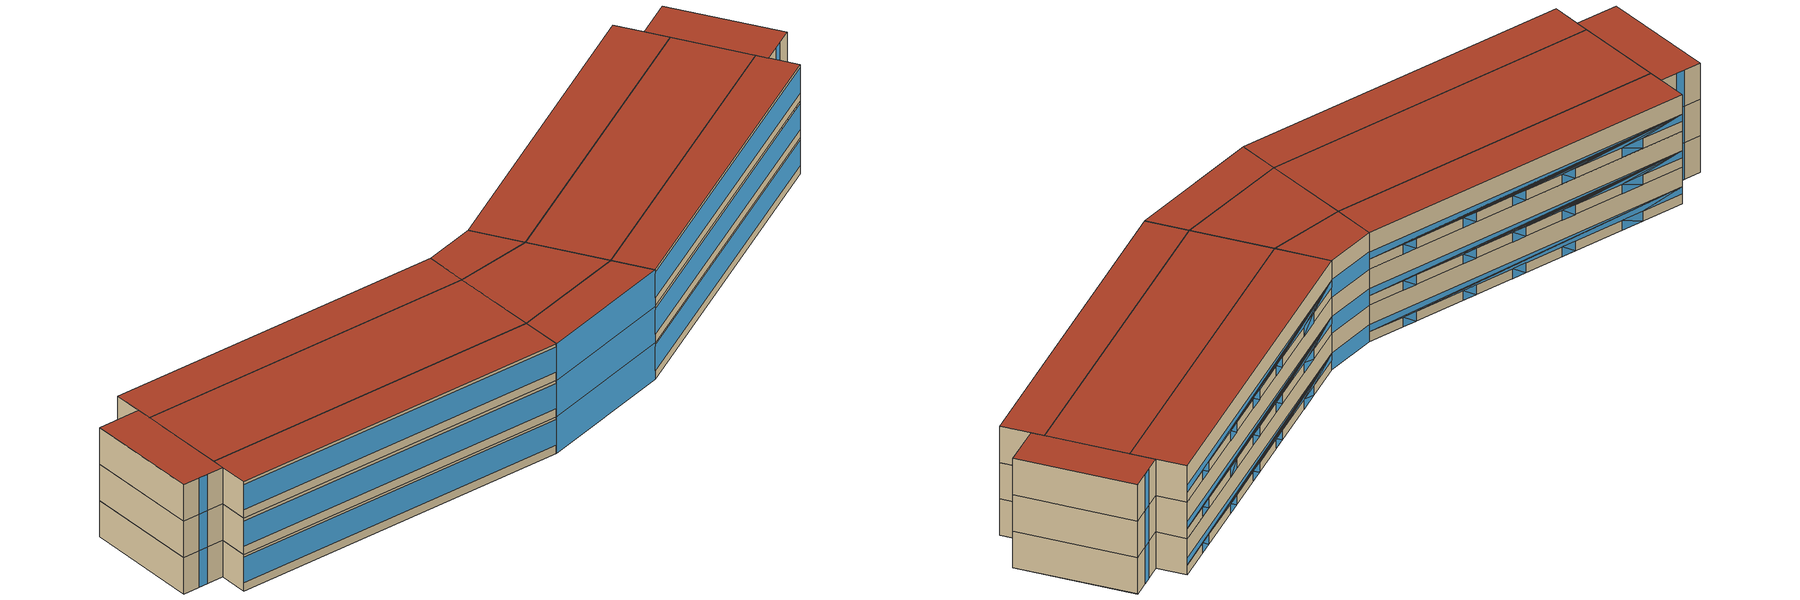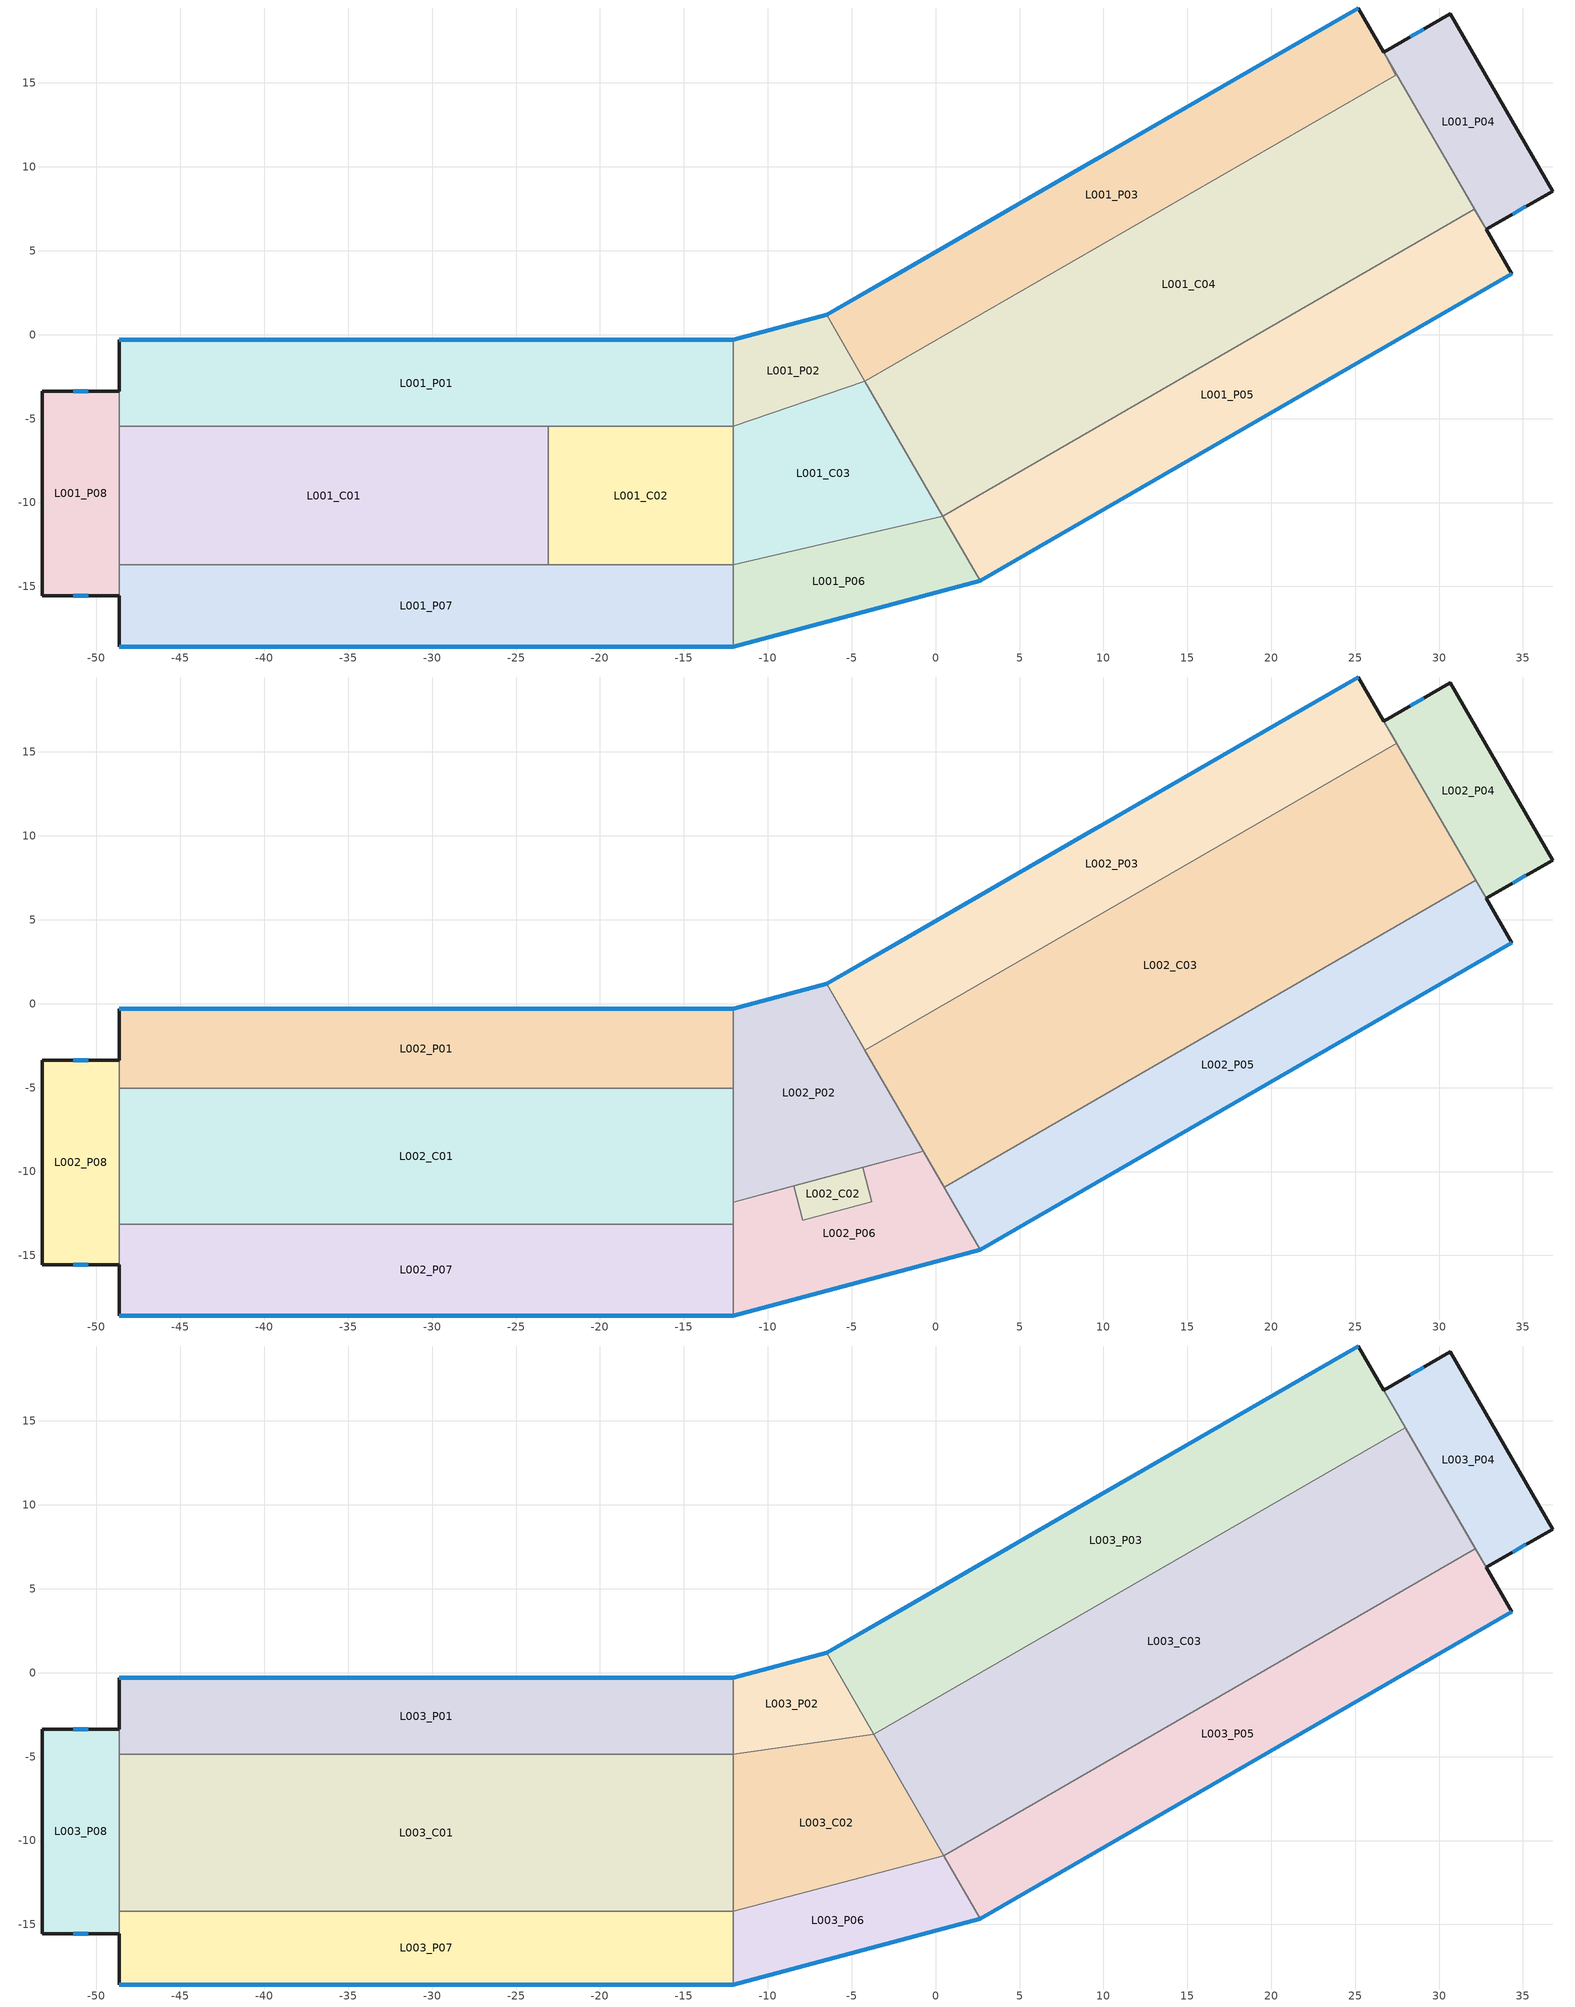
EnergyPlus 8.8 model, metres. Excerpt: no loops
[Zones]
L001_P01
 floor ground (Slab_Floor): -12.07,-0.31 -12.07,-5.47 -48.65,-5.47 -48.65,-0.31 z0
 wall outside (West Wall ConcreteBlock): -48.65,-0.31 -48.65,-3.36 z0:3.96
 wall outside (North Wall ConcreteBlock): -12.07,-0.31 -48.65,-0.31 z0:3.96
 wall to L001_P02 (Zone Separator Construction): -12.07,-5.47 -12.07,-0.31 z0:3.96
 wall adiabatic (Zone Separator Construction): -48.65,-3.36 -48.65,-5.47 -12.07,-5.47 z0:3.96
 window (North Wall Glazing): -12.07,-0.31,1.83 -12.07,-0.31,1.07 -48.65,-0.31,1.83; -16.03,-0.31,1.07 -16.03,-0.31,0 -17.56,-0.31,0; -23.04,-0.31,1.07 -23.04,-0.31,0 -24.57,-0.31,0; -28.83,-0.31,1.07 -28.83,-0.31,0 -30.36,-0.31,0; -34.63,-0.31,1.07 -34.63,-0.31,0 -36.15,-0.31,0; -41.64,-0.31,1.07 -41.64,-0.31,0 -44.07,-0.31,0; -48.65,-0.31,1.83 -44.07,-0.31,1.07 -48.65,-0.31,1.07; -48.65,-0.31,1.83 -12.07,-0.31,1.07 -16.03,-0.31,1.07; -16.03,-0.31,1.07 -17.56,-0.31,0 -17.56,-0.31,1.07; -23.04,-0.31,1.07 -24.57,-0.31,0 -24.57,-0.31,1.07; -28.83,-0.31,1.07 -30.36,-0.31,0 -30.36,-0.31,1.07; -34.63,-0.31,1.07 -36.15,-0.31,0 -36.15,-0.31,1.07; -41.64,-0.31,1.07 -44.07,-0.31,0 -44.07,-0.31,1.07; -48.65,-0.31,1.83 -16.03,-0.31,1.07 -44.07,-0.31,1.07
 ceiling adiabatic (General_Floor_Ceiling): -48.65,-0.31 -48.65,-5.47 -12.07,-5.47 -12.07,-0.31 z3.96
L001_P02
 floor ground (Slab_Floor): -6.49,1.18 -4.21,-2.78 -12.07,-5.47 -12.07,-0.31 z0
 wall outside (North Wall ConcreteBlock): -6.49,1.18 -12.07,-0.31 z0:3.96
 wall adiabatic (Zone Separator Construction): -4.21,-2.78 -6.49,1.18 z0:3.96
 wall to L001_C03 (Zone Separator Construction): -12.07,-5.47 -4.21,-2.78 z0:3.96
 window (North Wall Glazing): -6.49,1.18 -12.07,-0.31 z0:1.83
 ceiling adiabatic (General_Floor_Ceiling): -12.07,-0.31 -12.07,-5.47 -4.21,-2.78 -6.49,1.18 z3.96
L001_P03
 floor ground (Slab_Floor): 27.41,15.48 -4.21,-2.78 -6.49,1.18 25.18,19.47 26.71,16.83 z0
 wall outside (North Wall ConcreteBlock): 25.18,19.47 -6.49,1.18 z0:3.96
 wall outside (East Wall ConcreteBlock): 26.71,16.83 25.18,19.47 z0:3.96
 wall adiabatic (Zone Separator Construction): -6.49,1.18 -4.21,-2.78 27.41,15.48 26.71,16.83 z0:3.96
 window (North Wall Glazing): -6.49,1.18,1.83 25.18,19.47,1.83 25.18,19.47,1.07; 21.75,17.49,1.07 21.75,17.49,0 20.43,16.73,0; 15.68,13.98,1.07 15.68,13.98,0 14.36,13.22,0; 10.66,11.09,1.07 10.66,11.09,0 9.34,10.32,0; 5.65,8.19,1.07 5.65,8.19,0 4.33,7.43,0; -0.42,4.69,1.07 -0.42,4.69,0 -2.53,3.47,0; -6.49,1.18,1.83 -2.53,3.47,1.07 -6.49,1.18,1.07; -6.49,1.18,1.83 25.18,19.47,1.07 21.75,17.49,1.07; 21.75,17.49,1.07 20.43,16.73,0 20.43,16.73,1.07; 15.68,13.98,1.07 14.36,13.22,0 14.36,13.22,1.07; 10.66,11.09,1.07 9.34,10.32,0 9.34,10.32,1.07; 5.65,8.19,1.07 4.33,7.43,0 4.33,7.43,1.07; -0.42,4.69,1.07 -2.53,3.47,0 -2.53,3.47,1.07; -6.49,1.18,1.83 21.75,17.49,1.07 20.43,16.73,1.07; -6.49,1.18,1.83 -0.42,4.69,1.07 -2.53,3.47,1.07; -6.49,1.18,1.83 20.43,16.73,1.07 15.68,13.98,1.07; -6.49,1.18,1.83 4.33,7.43,1.07 -0.42,4.69,1.07; -6.49,1.18,1.83 15.68,13.98,1.07 14.36,13.22,1.07; -6.49,1.18,1.83 5.65,8.19,1.07 4.33,7.43,1.07; -6.49,1.18,1.83 14.36,13.22,1.07 10.66,11.09,1.07; -6.49,1.18,1.83 9.34,10.32,1.07 5.65,8.19,1.07; -6.49,1.18,1.83 10.66,11.09,1.07 9.34,10.32,1.07
 ceiling adiabatic (General_Floor_Ceiling): 26.71,16.83 25.18,19.47 -6.49,1.18 -4.21,-2.78 27.41,15.48 z3.96
L001_P04
 floor ground (Slab_Floor): 36.76,8.56 32.8,6.27 26.71,16.83 30.67,19.12 z0
 wall outside (South Wall ConcreteBlock): 32.8,6.27 36.76,8.56 z0:3.96
 wall outside (North Wall ConcreteBlock): 30.67,19.12 26.71,16.83 z0:3.96
 wall outside (East Wall ConcreteBlock): 36.76,8.56 30.67,19.12 z0:3.96
 wall adiabatic (Zone Separator Construction): 26.71,16.83 32.8,6.27 z0:3.96
 window (South Wall Glazing): 34.39,7.18 35.18,7.64 z0:3.96
 window (North Wall Glazing): 29.08,18.2 28.29,17.74 z0:3.96
 ceiling adiabatic (General_Floor_Ceiling): 30.67,19.12 26.71,16.83 32.8,6.27 36.76,8.56 z3.96
L001_P05
 floor ground (Slab_Floor): 34.33,3.63 2.65,-14.66 0.43,-10.82 32.11,7.47 z0
 wall outside (South Wall ConcreteBlock): 2.65,-14.66 34.33,3.63 z0:3.96
 wall outside (East Wall ConcreteBlock): 34.33,3.63 32.8,6.27 z0:3.96
 wall to L001_P06 (Zone Separator Construction): 0.43,-10.82 2.65,-14.66 z0:3.96
 wall to L001_C04 (Zone Separator Construction): 32.11,7.47 0.43,-10.82 z0:3.96
 wall adiabatic (Zone Separator Construction): 32.8,6.27 32.11,7.47 z0:3.96
 window (South Wall Glazing): 2.65,-14.66 34.33,3.63 z0.91:3.66
 ceiling adiabatic (General_Floor_Ceiling): 32.11,7.47 0.43,-10.82 2.65,-14.66 34.33,3.63 z3.96
L001_P06
 floor ground (Slab_Floor): 2.65,-14.66 -12.07,-18.6 -12.07,-13.71 0.43,-10.82 z0
 wall outside (South Wall ConcreteBlock): -12.07,-18.6,3.98 -12.08,-18.6,3.98 -12.09,-18.61,3.97 -12.09,-18.61,3.96 -12.09,-18.61,0 -12.09,-18.61,-0.01 -12.08,-18.6,-0.02 -12.07,-18.6,-0.02 2.65,-14.66,-0.02 2.66,-14.65,-0.02 2.67,-14.65,-0.01 2.67,-14.65,0 2.67,-14.65,3.96 2.67,-14.65,3.97 2.66,-14.65,3.98 2.65,-14.66,3.98
 wall to L001_P07 (Zone Separator Construction): -12.07,-13.71 -12.07,-18.6 z0:3.96
 wall to L001_C03 (Zone Separator Construction): 0.43,-10.82 -12.07,-13.71 z0:3.96
 window (South Wall Glazing): -12.07,-18.6 2.65,-14.66 z0:3.96
 ceiling adiabatic (General_Floor_Ceiling): 0.43,-10.82 -12.07,-13.71 -12.07,-18.6 2.65,-14.66 z3.96
L001_P07
 floor ground (Slab_Floor): -48.65,-18.6 -48.65,-13.71 -12.07,-13.71 -12.07,-18.6 z0
 wall outside (West Wall ConcreteBlock): -48.65,-15.55 -48.65,-18.6 z0:3.96
 wall outside (South Wall ConcreteBlock): -48.65,-18.6 -12.07,-18.6 z0:3.96
 wall adiabatic (Zone Separator Construction): -12.07,-13.71 -48.65,-13.71 -48.65,-15.55 z0:3.96
 window (South Wall Glazing): -48.65,-18.6 -12.07,-18.6 z0.91:3.66
 ceiling adiabatic (General_Floor_Ceiling): -12.07,-18.6 -12.07,-13.71 -48.65,-13.71 -48.65,-18.6 z3.96
L001_P08
 floor ground (Slab_Floor): -53.22,-3.36 -48.65,-3.36 -48.65,-15.55 -53.22,-15.55 z0
 wall outside (North Wall ConcreteBlock): -48.65,-3.36 -53.22,-3.36 z0:3.96
 wall outside (South Wall ConcreteBlock): -53.22,-15.55 -48.65,-15.55 z0:3.96
 wall outside (West Wall ConcreteBlock): -53.22,-3.36 -53.22,-15.55 z0:3.96
 wall adiabatic (Zone Separator Construction): -48.65,-15.55 -48.65,-3.36 z0:3.96
 window (North Wall Glazing): -50.48,-3.36 -51.39,-3.36 z0:3.96
 window (South Wall Glazing): -51.39,-15.55 -50.48,-15.55 z0:3.96
 ceiling adiabatic (General_Floor_Ceiling): -53.22,-15.55 -48.65,-15.55 -48.65,-3.36 -53.22,-3.36 z3.96
L001_C01
 floor ground (Slab_Floor): -23.08,-5.47 -23.08,-13.71 -48.65,-13.71 -48.65,-5.47 z0
 wall to L001_C02 (Zone Separator Construction): -23.08,-13.71 -23.08,-5.47 z0:3.96
 wall adiabatic (Zone Separator Construction): -23.08,-5.47 -48.65,-5.47 -48.65,-13.71 -23.08,-13.71 z0:3.96
 ceiling adiabatic (General_Floor_Ceiling): -48.65,-5.47 -48.65,-13.71 -23.08,-13.71 -23.08,-5.47 z3.96
L001_C02
 floor ground (Slab_Floor): -12.07,-5.47 -12.07,-13.71 -23.08,-13.71 -23.08,-5.47 z0
 wall to L001_C03 (Zone Separator Construction): -12.07,-13.71 -12.07,-5.47 z0:3.96
 wall adiabatic (Zone Separator Construction): -23.08,-13.71 -12.07,-13.71 / -12.07,-5.47 -23.08,-5.47 z0:3.96
 ceiling adiabatic (General_Floor_Ceiling): -23.08,-5.47 -23.08,-13.71 -12.07,-13.71 -12.07,-5.47 z3.96
L001_C03
 floor ground (Slab_Floor): 0.43,-10.82 -12.07,-13.71 -12.07,-5.47 -4.21,-2.78 z0
 wall to L001_C04 (Zone Separator Construction): 0.43,-10.82 -4.21,-2.78 z0:3.96
 ceiling adiabatic (General_Floor_Ceiling): -4.21,-2.78 -12.07,-5.47 -12.07,-13.71 0.43,-10.82 z3.96
L001_C04
 floor ground (Slab_Floor): 32.11,7.47 0.43,-10.82 -4.21,-2.78 27.41,15.48 26.71,16.83 z0
 wall adiabatic (Zone Separator Construction): 32.11,7.47 26.71,16.83 27.41,15.48 -4.21,-2.78 z0:3.96
 ceiling adiabatic (General_Floor_Ceiling): 26.71,16.83 27.41,15.48 -4.21,-2.78 0.43,-10.82 32.11,7.47 z3.96
L002_P01
 floor adiabatic (General_Floor_Ceiling): -12.07,-5.05 -48.65,-5.05 -48.65,-0.31 -12.07,-0.31 z3.96
 wall outside (West Wall ConcreteBlock): -48.65,-0.31 -48.65,-3.36 z3.96:7.92
 wall outside (North Wall ConcreteBlock): -12.07,-0.31 -48.65,-0.31 z3.96:7.92
 wall to L002_C01 (Zone Separator Construction): -48.65,-5.05 -12.07,-5.05 z3.96:7.92
 wall adiabatic (Zone Separator Construction): -48.65,-3.36 -48.65,-5.05 / -12.07,-5.05 -12.07,-0.31 z3.96:7.92
 window (North Wall Glazing): -12.07,-0.31,5.79 -12.07,-0.31,5.03 -48.65,-0.31,5.79; -16.03,-0.31,5.03 -16.03,-0.31,3.96 -17.56,-0.31,3.96; -23.04,-0.31,5.03 -23.04,-0.31,3.96 -24.57,-0.31,3.96; -28.83,-0.31,5.03 -28.83,-0.31,3.96 -30.36,-0.31,3.96; -34.63,-0.31,5.03 -34.63,-0.31,3.96 -36.15,-0.31,3.96; -41.64,-0.31,5.03 -41.64,-0.31,3.96 -44.07,-0.31,3.96; -48.65,-0.31,5.79 -44.07,-0.31,5.03 -48.65,-0.31,5.03; -48.65,-0.31,5.79 -12.07,-0.31,5.03 -16.03,-0.31,5.03; -16.03,-0.31,5.03 -17.56,-0.31,3.96 -17.56,-0.31,5.03; -23.04,-0.31,5.03 -24.57,-0.31,3.96 -24.57,-0.31,5.03; -28.83,-0.31,5.03 -30.36,-0.31,3.96 -30.36,-0.31,5.03; -34.63,-0.31,5.03 -36.15,-0.31,3.96 -36.15,-0.31,5.03; -41.64,-0.31,5.03 -44.07,-0.31,3.96 -44.07,-0.31,5.03; -48.65,-0.31,5.79 -16.03,-0.31,5.03 -17.56,-0.31,5.03; -48.65,-0.31,5.79 -41.64,-0.31,5.03 -44.07,-0.31,5.03; -48.65,-0.31,5.79 -17.56,-0.31,5.03 -23.04,-0.31,5.03; -48.65,-0.31,5.79 -36.15,-0.31,5.03 -41.64,-0.31,5.03; -48.65,-0.31,5.79 -23.04,-0.31,5.03 -24.57,-0.31,5.03; -48.65,-0.31,5.79 -34.63,-0.31,5.03 -36.15,-0.31,5.03; -48.65,-0.31,5.79 -24.57,-0.31,5.03 -28.83,-0.31,5.03; -48.65,-0.31,5.79 -30.36,-0.31,5.03 -34.63,-0.31,5.03; -48.65,-0.31,5.79 -28.83,-0.31,5.03 -30.36,-0.31,5.03
 ceiling adiabatic (General_Floor_Ceiling): -12.07,-0.31 -48.65,-0.31 -48.65,-5.05 -12.07,-5.05 z7.92
L002_P02
 floor adiabatic (General_Floor_Ceiling): -0.74,-8.78 -12.07,-11.82 -12.07,-0.31 -6.49,1.18 z3.96
 wall outside (North Wall ConcreteBlock): -6.49,1.18 -12.07,-0.31 z3.96:7.92
 wall adiabatic (Zone Separator Construction): -12.07,-0.31 -12.07,-11.82 -0.74,-8.78 -6.49,1.18 z3.96:7.92
 window (North Wall Glazing): -6.49,1.18 -12.07,-0.31 z3.96:5.79
 ceiling adiabatic (General_Floor_Ceiling): -6.49,1.18 -12.07,-0.31 -12.07,-11.82 -0.74,-8.78 z7.92
L002_P03
 floor adiabatic (General_Floor_Ceiling): 27.47,15.51 -4.21,-2.78 -6.49,1.18 25.18,19.47 z3.96
 wall outside (North Wall ConcreteBlock): 25.18,19.47 -6.49,1.18 z3.96:7.92
 wall outside (East Wall ConcreteBlock): 26.71,16.83 25.18,19.47 z3.96:7.92
 wall adiabatic (Zone Separator Construction): -6.49,1.18 -4.21,-2.78 27.47,15.51 26.71,16.83 z3.96:7.92
 window (North Wall Glazing): 14.36,13.22,5.03 15.68,13.98,3.96 14.36,13.22,3.96; 10.66,11.09,5.03 10.66,11.09,3.96 9.34,10.32,3.96; 5.65,8.19,5.03 5.65,8.19,3.96 4.33,7.43,3.96; -0.42,4.69,5.03 -0.42,4.69,3.96 -2.53,3.47,3.96; -6.49,1.18,5.79 -2.53,3.47,5.03 -6.49,1.18,5.03; 25.18,19.47,5.79 25.18,19.47,5.03 -6.49,1.18,5.79; 21.75,17.49,5.03 21.75,17.49,3.96 20.43,16.73,3.96; 15.68,13.98,5.03 15.68,13.98,3.96 14.36,13.22,5.03; 10.66,11.09,5.03 9.34,10.32,3.96 9.34,10.32,5.03; 5.65,8.19,5.03 4.33,7.43,3.96 4.33,7.43,5.03; -0.42,4.69,5.03 -2.53,3.47,3.96 -2.53,3.47,5.03; -6.49,1.18,5.79 25.18,19.47,5.03 21.75,17.49,5.03; 21.75,17.49,5.03 20.43,16.73,3.96 20.43,16.73,5.03; -6.49,1.18,5.79 -0.42,4.69,5.03 -2.53,3.47,5.03; -6.49,1.18,5.79 21.75,17.49,5.03 20.43,16.73,5.03; -6.49,1.18,5.79 4.33,7.43,5.03 -0.42,4.69,5.03; -6.49,1.18,5.79 20.43,16.73,5.03 15.68,13.98,5.03; -6.49,1.18,5.79 5.65,8.19,5.03 4.33,7.43,5.03; -6.49,1.18,5.79 15.68,13.98,5.03 14.36,13.22,5.03; -6.49,1.18,5.79 9.34,10.32,5.03 5.65,8.19,5.03; -6.49,1.18,5.79 14.36,13.22,5.03 10.66,11.09,5.03; -6.49,1.18,5.79 10.66,11.09,5.03 9.34,10.32,5.03
 ceiling adiabatic (General_Floor_Ceiling): -6.49,1.18 -4.21,-2.78 27.47,15.51 25.18,19.47 z7.92
L002_P04
 floor adiabatic (General_Floor_Ceiling): 36.76,8.56 32.8,6.27 26.71,16.83 30.67,19.12 z3.96
 wall outside (South Wall ConcreteBlock): 32.8,6.27 36.76,8.56 z3.96:7.92
 wall outside (North Wall ConcreteBlock): 30.67,19.12 26.71,16.83 z3.96:7.92
 wall outside (East Wall ConcreteBlock): 36.76,8.56 30.67,19.12 z3.96:7.92
 wall adiabatic (Zone Separator Construction): 26.71,16.83 32.8,6.27 z3.96:7.92
 window (South Wall Glazing): 34.39,7.18 35.18,7.64 z3.96:7.92
 window (North Wall Glazing): 29.08,18.2 28.29,17.74 z3.96:7.92
 ceiling adiabatic (General_Floor_Ceiling): 30.67,19.12 26.71,16.83 32.8,6.27 36.76,8.56 z7.92
L002_P05
 floor adiabatic (General_Floor_Ceiling): 34.33,3.63 2.65,-14.66 0.5,-10.94 32.18,7.35 z3.96
 wall outside (South Wall ConcreteBlock): 2.65,-14.66 34.33,3.63 z3.96:7.92
 wall outside (East Wall ConcreteBlock): 34.33,3.63 32.8,6.27 z3.96:7.92
 wall adiabatic (Zone Separator Construction): 32.8,6.27 32.18,7.35 0.5,-10.94 2.65,-14.66 z3.96:7.92
 window (South Wall Glazing): 2.65,-14.66 34.33,3.63 z4.88:7.62
 ceiling adiabatic (General_Floor_Ceiling): 32.18,7.35 0.5,-10.94 2.65,-14.66 34.33,3.63 z7.92
L002_P06
 floor adiabatic (General_Floor_Ceiling): 2.65,-14.66 -12.07,-18.6 -12.07,-11.82 -8.47,-10.85 -7.91,-12.92 -3.79,-11.81 -4.34,-9.75 -0.74,-8.78 z3.96
 wall outside (South Wall ConcreteBlock): -12.07,-18.6,7.94 -12.08,-18.6,7.94 -12.09,-18.61,7.93 -12.09,-18.61,7.92 -12.09,-18.61,3.96 -12.09,-18.61,3.95 -12.08,-18.6,3.95 -12.07,-18.6,3.94 2.65,-14.66,3.94 2.66,-14.65,3.95 2.67,-14.65,3.95 2.67,-14.65,3.96 2.67,-14.65,7.92 2.67,-14.65,7.93 2.66,-14.65,7.94 2.65,-14.66,7.94
 wall adiabatic (Zone Separator Construction): -8.47,-10.85 -12.07,-11.82 -12.07,-18.6 / 2.65,-14.66 -0.74,-8.78 -4.34,-9.75 z3.96:7.92
 wall to L002_C02 (Zone Separator Construction): -4.34,-9.75 -3.79,-11.81 -7.91,-12.92 -8.47,-10.85 z3.96:7.92
 window (South Wall Glazing): -12.07,-18.6 2.65,-14.66 z3.96:7.92
 ceiling adiabatic (General_Floor_Ceiling): -0.74,-8.78 -4.34,-9.75 -3.79,-11.81 -7.91,-12.92 -8.47,-10.85 -12.07,-11.82 -12.07,-18.6 2.65,-14.66 z7.92
L002_P07
 floor adiabatic (General_Floor_Ceiling): -12.07,-13.14 -12.07,-18.6 -48.65,-18.6 -48.65,-13.14 z3.96
 wall outside (South Wall ConcreteBlock): -48.65,-18.6 -12.07,-18.6 z3.96:7.92
 wall outside (West Wall ConcreteBlock): -48.65,-15.55 -48.65,-18.6 z3.96:7.92
 wall adiabatic (Zone Separator Construction): -12.07,-18.6 -12.07,-13.14 / -48.65,-13.14 -48.65,-15.55 z3.96:7.92
 wall to L002_C01 (Zone Separator Construction): -12.07,-13.14 -48.65,-13.14 z3.96:7.92
 window (South Wall Glazing): -48.65,-18.6 -12.07,-18.6 z4.88:7.62
 ceiling adiabatic (General_Floor_Ceiling): -48.65,-13.14 -48.65,-18.6 -12.07,-18.6 -12.07,-13.14 z7.92
L002_P08
 floor adiabatic (General_Floor_Ceiling): -48.65,-3.36 -48.65,-15.55 -53.22,-15.55 -53.22,-3.36 z3.96
 wall outside (South Wall ConcreteBlock): -53.22,-15.55 -48.65,-15.55 z3.96:7.92
 wall outside (West Wall ConcreteBlock): -53.22,-3.36 -53.22,-15.55 z3.96:7.92
 wall outside (North Wall ConcreteBlock): -48.65,-3.36 -53.22,-3.36 z3.96:7.92
 wall adiabatic (Zone Separator Construction): -48.65,-15.55 -48.65,-3.36 z3.96:7.92
 window (South Wall Glazing): -51.39,-15.55 -50.48,-15.55 z3.96:7.92
 window (North Wall Glazing): -50.48,-3.36 -51.39,-3.36 z3.96:7.92
 ceiling adiabatic (General_Floor_Ceiling): -53.22,-3.36 -53.22,-15.55 -48.65,-15.55 -48.65,-3.36 z7.92
L002_C01
 floor adiabatic (General_Floor_Ceiling): -12.07,-5.05 -12.07,-13.14 -48.65,-13.14 -48.65,-5.05 z3.96
 wall adiabatic (Zone Separator Construction): -12.07,-13.14 -12.07,-5.05 / -48.65,-5.05 -48.65,-13.14 z3.96:7.92
 ceiling adiabatic (General_Floor_Ceiling): -48.65,-5.05 -48.65,-13.14 -12.07,-13.14 -12.07,-5.05 z7.92
L002_C02
 floor adiabatic (General_Floor_Ceiling): -3.79,-11.81 -7.91,-12.92 -8.47,-10.85 -4.34,-9.75 z3.96
 wall adiabatic (Zone Separator Construction): -4.34,-9.75 -8.47,-10.85 z3.96:7.92
 ceiling adiabatic (General_Floor_Ceiling): -4.34,-9.75 -8.47,-10.85 -7.91,-12.92 -3.79,-11.81 z7.92
L002_C03
 floor adiabatic (General_Floor_Ceiling): 32.18,7.35 0.5,-10.94 -4.21,-2.78 27.47,15.51 z3.96
 wall adiabatic (Zone Separator Construction): 0.5,-10.94 32.18,7.35 27.47,15.51 -4.21,-2.78 0.5,-10.94 z3.96:7.92
 ceiling adiabatic (General_Floor_Ceiling): 27.47,15.51 -4.21,-2.78 0.5,-10.94 32.18,7.35 z7.92
L003_P01
 floor adiabatic (General_Floor_Ceiling): -12.07,-0.31 -12.07,-4.87 -48.65,-4.87 -48.65,-0.31 z7.92
 wall outside (West Wall ConcreteBlock): -48.65,-0.31 -48.65,-3.36 z7.92:11.89
 wall outside (North Wall ConcreteBlock): -12.07,-0.31 -48.65,-0.31 z7.92:11.89
 wall adiabatic (Zone Separator Construction): -48.65,-3.36 -48.65,-4.87 -12.07,-4.87 -12.07,-0.31 z7.92:11.89
 window (North Wall Glazing): -12.07,-0.31,9.75 -12.07,-0.31,8.99 -48.65,-0.31,9.75; -16.03,-0.31,8.99 -16.03,-0.31,7.92 -17.56,-0.31,7.92; -23.04,-0.31,8.99 -23.04,-0.31,7.92 -24.57,-0.31,7.92; -28.83,-0.31,8.99 -28.83,-0.31,7.92 -30.36,-0.31,7.92; -34.63,-0.31,8.99 -34.63,-0.31,7.92 -36.15,-0.31,7.92; -41.64,-0.31,8.99 -41.64,-0.31,7.92 -44.07,-0.31,7.92; -48.65,-0.31,9.75 -44.07,-0.31,8.99 -48.65,-0.31,8.99; -48.65,-0.31,9.75 -12.07,-0.31,8.99 -16.03,-0.31,8.99; -16.03,-0.31,8.99 -17.56,-0.31,7.92 -17.56,-0.31,8.99; -23.04,-0.31,8.99 -24.57,-0.31,7.92 -24.57,-0.31,8.99; -28.83,-0.31,8.99 -30.36,-0.31,7.92 -30.36,-0.31,8.99; -34.63,-0.31,8.99 -36.15,-0.31,7.92 -36.15,-0.31,8.99; -41.64,-0.31,8.99 -44.07,-0.31,7.92 -44.07,-0.31,8.99; -48.65,-0.31,9.75 -16.03,-0.31,8.99 -17.56,-0.31,8.99; -48.65,-0.31,9.75 -41.64,-0.31,8.99 -44.07,-0.31,8.99; -48.65,-0.31,9.75 -17.56,-0.31,8.99 -23.04,-0.31,8.99; -48.65,-0.31,9.75 -36.15,-0.31,8.99 -41.64,-0.31,8.99; -48.65,-0.31,9.75 -23.04,-0.31,8.99 -24.57,-0.31,8.99; -48.65,-0.31,9.75 -34.63,-0.31,8.99 -36.15,-0.31,8.99; -48.65,-0.31,9.75 -24.57,-0.31,8.99 -28.83,-0.31,8.99; -48.65,-0.31,9.75 -30.36,-0.31,8.99 -34.63,-0.31,8.99; -48.65,-0.31,9.75 -28.83,-0.31,8.99 -30.36,-0.31,8.99
 roof outside (Up Roof MetalDeck): -48.65,-0.31 -48.65,-4.87 -12.07,-4.87 -12.07,-0.31 z11.89
L003_P02
 floor adiabatic (General_Floor_Ceiling): -6.49,1.18 -3.69,-3.68 -12.07,-4.87 -12.07,-0.31 z7.92
 wall outside (North Wall ConcreteBlock): -6.49,1.18 -12.07,-0.31 z7.92:11.89
 wall adiabatic (Zone Separator Construction): -12.07,-0.31 -12.07,-4.87 -3.69,-3.68 -6.49,1.18 z7.92:11.89
 window (North Wall Glazing): -6.49,1.18 -12.07,-0.31 z7.92:9.78
 roof outside (Up Roof MetalDeck): -12.07,-0.31 -12.07,-4.87 -3.69,-3.68 -6.49,1.18 z11.89
L003_P03
 floor adiabatic (General_Floor_Ceiling): 27.99,14.61 -3.69,-3.68 -6.49,1.18 25.18,19.47 z7.92
 wall outside (North Wall ConcreteBlock): 25.18,19.47 -6.49,1.18 z7.92:11.89
 wall outside (East Wall ConcreteBlock): 26.71,16.83 25.18,19.47 z7.92:11.89
 wall adiabatic (Zone Separator Construction): -6.49,1.18 -3.69,-3.68 27.99,14.61 26.71,16.83 z7.92:11.89
 window (North Wall Glazing): -2.53,3.47,8.99 -0.42,4.69,7.92 -2.53,3.47,7.92; -6.49,1.18,9.75 -2.53,3.47,8.99 -6.49,1.18,8.99; 25.18,19.47,9.75 25.18,19.47,8.99 -6.49,1.18,9.75; 21.75,17.49,8.99 21.75,17.49,7.92 20.43,16.73,7.92; 15.68,13.98,8.99 15.68,13.98,7.92 14.36,13.22,7.92; 10.66,11.09,8.99 10.66,11.09,7.92 9.34,10.32,7.92; 5.65,8.19,8.99 5.65,8.19,7.92 4.33,7.43,7.92; -0.42,4.69,8.99 -0.42,4.69,7.92 -2.53,3.47,8.99; -6.49,1.18,9.75 25.18,19.47,8.99 21.75,17.49,8.99; 21.75,17.49,8.99 20.43,16.73,7.92 20.43,16.73,8.99; 15.68,13.98,8.99 14.36,13.22,7.92 14.36,13.22,8.99; 10.66,11.09,8.99 9.34,10.32,7.92 9.34,10.32,8.99; 5.65,8.19,8.99 4.33,7.43,7.92 4.33,7.43,8.99; -6.49,1.18,9.75 -0.42,4.69,8.99 -2.53,3.47,8.99; -6.49,1.18,9.75 21.75,17.49,8.99 20.43,16.73,8.99; -6.49,1.18,9.75 4.33,7.43,8.99 -0.42,4.69,8.99; -6.49,1.18,9.75 20.43,16.73,8.99 15.68,13.98,8.99; -6.49,1.18,9.75 5.65,8.19,8.99 4.33,7.43,8.99; -6.49,1.18,9.75 15.68,13.98,8.99 14.36,13.22,8.99; -6.49,1.18,9.75 9.34,10.32,8.99 5.65,8.19,8.99; -6.49,1.18,9.75 14.36,13.22,8.99 9.34,10.32,8.99
 roof outside (Up Roof MetalDeck): 25.18,19.47 -6.49,1.18 -3.69,-3.68 27.99,14.61 z11.89
L003_P04
 floor adiabatic (General_Floor_Ceiling): 36.76,8.56 32.8,6.27 26.71,16.83 30.67,19.12 z7.92
 wall outside (South Wall ConcreteBlock): 32.8,6.27 36.76,8.56 z7.92:11.89
 wall outside (North Wall ConcreteBlock): 30.67,19.12 26.71,16.83 z7.92:11.89
 wall outside (East Wall ConcreteBlock): 36.76,8.56 30.67,19.12 z7.92:11.89
 wall adiabatic (Zone Separator Construction): 26.71,16.83 32.8,6.27 z7.92:11.89
 window (South Wall Glazing): 34.39,7.18 35.18,7.64 z7.92:11.89
 window (North Wall Glazing): 29.08,18.2 28.29,17.74 z7.92:11.89
 roof outside (Up Roof MetalDeck): 30.67,19.12 26.71,16.83 32.8,6.27 36.76,8.56 z11.89
L003_P05
 floor adiabatic (General_Floor_Ceiling): 34.33,3.63 2.65,-14.66 0.48,-10.89 32.15,7.39 z7.92
 wall outside (South Wall ConcreteBlock): 2.65,-14.66 34.33,3.63 z7.92:11.89
 wall outside (East Wall ConcreteBlock): 34.33,3.63 32.8,6.27 z7.92:11.89
 wall to L003_P06 (Zone Separator Construction): 0.48,-10.89 2.65,-14.66 z7.92:11.89
 wall to L003_C03 (Zone Separator Construction): 32.15,7.39 0.48,-10.89 z7.92:11.89
 wall adiabatic (Zone Separator Construction): 32.8,6.27 32.15,7.39 z7.92:11.89
 window (South Wall Glazing): 2.65,-14.66 34.33,3.63 z8.84:11.58
 roof outside (Up Roof MetalDeck): 32.15,7.39 0.48,-10.89 2.65,-14.66 34.33,3.63 z11.89
L003_P06
 floor adiabatic (General_Floor_Ceiling): 2.65,-14.66 -12.07,-18.6 -12.07,-14.2 0.48,-10.89 z7.92
 wall outside (South Wall ConcreteBlock): -12.07,-18.6,11.91 -12.08,-18.6,11.9 -12.09,-18.61,11.9 -12.09,-18.61,11.89 -12.09,-18.61,7.92 -12.09,-18.61,7.91 -12.08,-18.6,7.91 -12.07,-18.6,7.9 2.65,-14.66,7.9 2.66,-14.65,7.91 2.67,-14.65,7.91 2.67,-14.65,7.92 2.67,-14.65,11.89 2.67,-14.65,11.9 2.66,-14.65,11.9 2.65,-14.66,11.91
 wall to L003_P07 (Zone Separator Construction): -12.07,-14.2 -12.07,-18.6 z7.92:11.89
 wall adiabatic (Zone Separator Construction): 0.48,-10.89 -12.07,-14.2 z7.92:11.89
 window (South Wall Glazing): -12.07,-18.6 2.65,-14.66 z7.92:11.89
 roof outside (Up Roof MetalDeck): 0.48,-10.89 -12.07,-14.2 -12.07,-18.6 2.65,-14.66 z11.89
L003_P07
 floor adiabatic (General_Floor_Ceiling): -48.65,-18.6 -48.65,-14.2 -12.07,-14.2 -12.07,-18.6 z7.92
 wall outside (West Wall ConcreteBlock): -48.65,-15.55 -48.65,-18.6 z7.92:11.89
 wall outside (South Wall ConcreteBlock): -48.65,-18.6 -12.07,-18.6 z7.92:11.89
 wall adiabatic (Zone Separator Construction): -48.65,-14.2 -48.65,-15.55 z7.92:11.89
 wall to L003_C01 (Zone Separator Construction): -12.07,-14.2 -48.65,-14.2 z7.92:11.89
 window (South Wall Glazing): -48.65,-18.6 -12.07,-18.6 z8.84:11.58
 roof outside (Up Roof MetalDeck): -12.07,-18.6 -12.07,-14.2 -48.65,-14.2 -48.65,-18.6 z11.89
L003_P08
 floor adiabatic (General_Floor_Ceiling): -53.22,-3.36 -48.65,-3.36 -48.65,-15.55 -53.22,-15.55 z7.92
 wall outside (North Wall ConcreteBlock): -48.65,-3.36 -53.22,-3.36 z7.92:11.89
 wall outside (South Wall ConcreteBlock): -53.22,-15.55 -48.65,-15.55 z7.92:11.89
 wall outside (West Wall ConcreteBlock): -53.22,-3.36 -53.22,-15.55 z7.92:11.89
 wall adiabatic (Zone Separator Construction): -48.65,-15.55 -48.65,-3.36 z7.92:11.89
 window (North Wall Glazing): -50.48,-3.36 -51.39,-3.36 z7.92:11.89
 window (South Wall Glazing): -51.39,-15.55 -50.48,-15.55 z7.92:11.89
 roof outside (Up Roof MetalDeck): -53.22,-15.55 -48.65,-15.55 -48.65,-3.36 -53.22,-3.36 z11.89
L003_C01
 floor adiabatic (General_Floor_Ceiling): -12.07,-4.87 -12.07,-14.2 -48.65,-14.2 -48.65,-4.87 z7.92
 wall adiabatic (Zone Separator Construction): -12.07,-14.2 -12.07,-4.87 -48.65,-4.87 -48.65,-14.2 z7.92:11.89
 roof outside (Up Roof MetalDeck): -48.65,-4.87 -48.65,-14.2 -12.07,-14.2 -12.07,-4.87 z11.89
L003_C02
 floor adiabatic (General_Floor_Ceiling): 0.48,-10.89 -12.07,-14.2 -12.07,-4.87 -3.69,-3.68 z7.92
 wall adiabatic (Zone Separator Construction): -12.07,-14.2 0.48,-10.89 -3.69,-3.68 -12.07,-4.87 -12.07,-14.2 z7.92:11.89
 roof outside (Up Roof MetalDeck): -3.69,-3.68 -12.07,-4.87 -12.07,-14.2 0.48,-10.89 z11.89
L003_C03
 floor adiabatic (General_Floor_Ceiling): 32.15,7.39 0.48,-10.89 -3.69,-3.68 27.99,14.61 z7.92
 wall adiabatic (Zone Separator Construction): 32.15,7.39 27.99,14.61 -3.69,-3.68 0.48,-10.89 z7.92:11.89
 roof outside (Up Roof MetalDeck): 27.99,14.61 -3.69,-3.68 0.48,-10.89 32.15,7.39 z11.89
[Building]
Building 1: North Axis {deg}=0; Loads Convergence Tolerance Value=0.04; Temperature Convergence Tolerance Value {deltaC}=0.4; Maximum Number of Warmup Days=25; Minimum Number of Warmup Days=6
[Site:Location]
Chicago Midway Ap_IL_USA: Latitude {deg}=41.78; Longitude {deg}=-87.75; Time Zone {hr}=-6; Elevation {m}=186
[SizingPeriod:DesignDay] Day of Month=21; Dry-Bulb Temperature Range Modifier Type=DefaultMultipliers; Humidity Condition Type=DewPoint; Enthalpy at Maximum Dry-Bulb {J/kg}=0; Rain Indicator=No; Snow Indicator=No; Daylight Saving Time Indicator=No; Solar Model Indicator=AshraeClearSky
Name | Month | Day Type | Maximum Dry-Bulb Temperature {C} | Daily Dry-Bulb Temperature Range {deltaC} | Wetbulb or DewPoint at Maximum Dry-Bulb {C} | Barometric Pressure {Pa} | Wind Speed {m/s} | Wind Direction {deg} | Sky Clearness
Chicago Midway Ap Ann Htg 99.6% Condns DB | 1 | WinterDesignDay | -22.8 | 0 | -28.9 | 100300 | 5.6 | 300 | 0
Chicago Midway Ap Ann Clg .4% Condns DB=>MWB (month 7) | 7 | SummerDesignDay | 33 | 9.2 | 17 | 99300 | 6.2 | 220 | 1
[Site:GroundTemperature:BuildingSurface]
3.11, 0.91, 1.42, 3.33, 9.51, 15.07, 19.48, 21.82, 21.25, 18.08, 12.99, 7.62
[Material] Thermal Absorptance=0.9
Name | Roughness | Thickness {m} | Conductivity {W/m-K} | Density {kg/m3} | Specific Heat {J/kg-K} | Solar Absorptance | Visible Absorptance
G01:-1378534156 | Smooth | 0.0345871 | 0.16 | 800.9 | 1088 | 0.7 | 0.7
G03:-1739693656 | Smooth | 0.0341508 | 0.068 | 400.45 | 1298 | 0.7 | 0.7
M03:921132996 | Smooth | 0.438824 | 0.496 | 464.52 | 879 | 0.4 | 0.7
F08:-1972226513 | Smooth | 0.00262698 | 45.279 | 7832.8 | 502 | 0.7 | 0.7
F13:-761073868 | Smooth | 0.0262698 | 0.163 | 1121.26 | 1465 | 0.4 | 0.7
I02:-1664089887 | Smooth | 0.133976 | 0.029 | 43.25 | 1214 | 0.7 | 0.7
I04:14185072 | Smooth | 0.192391 | 0.046 | 19.22 | 963 | 0.7 | 0.7
Plasterboard | Rough | 0.0127 | 0.160235 | 800.923 | 800.923 | 0.6 | 0.6
1st_Floor_Insulation | Smooth | 0.0506915 | 0.023 | 19.22 | 963 | 0.7 | 0.7
Concrete_Floor_Slab | Smooth | 0.1 | 1.95 | 2240 | 900 | 0.7 | 0.7
[Material:NoMass]
Carpet w/rubber pad: Roughness=Rough; Thermal Resistance {m2-K/W}=0.22; Thermal Absorptance=0.9; Solar Absorptance=1; Visible Absorptance=0.85
[Material:AirGap]
Material Air Gap 1: Thermal Resistance {m2-K/W}=0.1
[WindowMaterial:SimpleGlazingSystem] U-Factor {W/m2-K}==$U; Solar Heat Gain Coefficient=0.28; Visible Transmittance=0.1
South Wall Glazing Material:373850516; North Wall Glazing Material:-1572165369
[Construction]
South Wall Glazing: South Wall Glazing Material:373850516
Up Roof MetalDeck: F13:-761073868, G03:-1739693656, I02:-1664089887, F08:-1972226513
South Wall ConcreteBlock; North Wall ConcreteBlock; East Wall ConcreteBlock; West Wall ConcreteBlock: M03:921132996, I04:14185072, G01:-1378534156
North Wall Glazing: North Wall Glazing Material:-1572165369
Zone Separator Construction: Plasterboard, Material Air Gap 1, Plasterboard
Slab_Floor: Concrete_Floor_Slab, 1st_Floor_Insulation, Carpet w/rubber pad
General_Floor_Ceiling: Concrete_Floor_Slab, Carpet w/rubber pad
[Zone]
L001_P01; L001_P02; L001_P03; L001_P04; L001_P05; L001_P06; L001_P07; L001_P08; L001_C01; L001_C02; L001_C03; L001_C04; L002_P01; L002_P02; L002_P03; L002_P04; L002_P05; L002_P06; L002_P07; L002_P08; L002_C01; L002_C02; L002_C03; L003_P01; L003_P02; L003_P03; L003_P04; L003_P05; L003_P06; L003_P07; L003_P08; L003_C01; L003_C02; L003_C03
[ZoneInfiltration:DesignFlowRate] Schedule=Space Infiltration Schedule; Design Flow Rate Calculation Method=Flow/ExteriorWallArea; Constant Term Coefficient=0.606; Temperature Term Coefficient=0.03636; Velocity Term Coefficient=0.117717; Velocity Squared Term Coefficient=0
Name | Zone or ZoneList | Flow per Exterior Surface Area {m3/s-m2}
Space Infiltration Design Flow Rate L002_C03 | L002_C03 | 0
Space Infiltration Design Flow Rate L002_P01 | L002_P01 | 2.0E-4
Space Infiltration Design Flow Rate L002_P07 | L002_P07 | 2.0E-4
Space Infiltration Design Flow Rate L002_P04 | L002_P04 | 2.0E-4
Space Infiltration Design Flow Rate L003_P02 | L003_P02 | 2.0E-4
Space Infiltration Design Flow Rate L003_P03 | L003_P03 | 2.0E-4
Space Infiltration Design Flow Rate L002_P08 | L002_P08 | 2.0E-4
Space Infiltration Design Flow Rate L001_C02 | L001_C02 | 0
Space Infiltration Design Flow Rate L001_P06 | L001_P06 | 2.0E-4
Space Infiltration Design Flow Rate L001_P03 | L001_P03 | 2.0E-4
Space Infiltration Design Flow Rate L001_P02 | L001_P02 | 2.0E-4
Space Infiltration Design Flow Rate L003_P06 | L003_P06 | 2.0E-4
Space Infiltration Design Flow Rate L001_P07 | L001_P07 | 2.0E-4
Space Infiltration Design Flow Rate L003_C03 | L003_C03 | 0
Space Infiltration Design Flow Rate L003_P01 | L003_P01 | 2.0E-4
Space Infiltration Design Flow Rate L002_P05 | L002_P05 | 2.0E-4
Space Infiltration Design Flow Rate L001_C03 | L001_C03 | 0
Space Infiltration Design Flow Rate L003_P08 | L003_P08 | 2.0E-4
Space Infiltration Design Flow Rate L002_C02 | L002_C02 | 0
Space Infiltration Design Flow Rate L001_P01 | L001_P01 | 2.0E-4
Space Infiltration Design Flow Rate L003_P05 | L003_P05 | 2.0E-4
Space Infiltration Design Flow Rate L001_P04 | L001_P04 | 2.0E-4
Space Infiltration Design Flow Rate L001_C04 | L001_C04 | 0
Space Infiltration Design Flow Rate L001_P08 | L001_P08 | 2.0E-4
Space Infiltration Design Flow Rate L003_C02 | L003_C02 | 0
Space Infiltration Design Flow Rate L002_P02 | L002_P02 | 2.0E-4
Space Infiltration Design Flow Rate L003_P07 | L003_P07 | 2.0E-4
Space Infiltration Design Flow Rate L002_C01 | L002_C01 | 0
Space Infiltration Design Flow Rate L003_C01 | L003_C01 | 0
Space Infiltration Design Flow Rate L002_P06 | L002_P06 | 2.0E-4
Space Infiltration Design Flow Rate L001_C01 | L001_C01 | 0
Space Infiltration Design Flow Rate L002_P03 | L002_P03 | 2.0E-4
Space Infiltration Design Flow Rate L003_P04 | L003_P04 | 2.0E-4
Space Infiltration Design Flow Rate L001_P05 | L001_P05 | 2.0E-4
[AvailabilityManager:Scheduled]
DOAS Availability: Schedule=OA Schedule
[AvailabilityManager:LowTemperatureTurnOff]
Chilled Water Loop Availability Low Temp Off: Temperature {C}=-30
[SetpointManager:Scheduled] Control Variable=Temperature
Name | Schedule | Setpoint Node or NodeList
DOAS Cooling Supply Air Temp Manager | HVACTemplate-Always 14.0 | DOAS Cooling Setpoint Nodes
Chilled Water Loop ChW Temp Manager | HVACTemplate-Always 7.0 | Chilled Water Loop ChW Supply Setpoint Nodes
Chilled Water Loop CndW Temp Manager | HVACTemplate-Always 29.4 | Chilled Water Loop CndW Supply Setpoint Nodes
[SetpointManager:OutdoorAirReset]
Hot Water Loop HW Temp Manager: Control Variable=Temperature; Setpoint at Outdoor Low Temperature {C}=82.2; Outdoor Low Temperature {C}=-6.7; Setpoint at Outdoor High Temperature {C}=65.6; Outdoor High Temperature {C}=10; Setpoint Node or NodeList=Hot Water Loop HW Supply Setpoint Nodes
[UtilityCost:Tariff] Conversion Factor Choice=kWh
Name | Output Meter | Demand Window Length | Group
ElectricServiceTariff | Electricity:Facility | FullHour | Comm Elect
GasServiceTariff | Gas:Facility |  | Comm Gas
[UtilityCost:Charge:Simple] Source Variable=totalEnergy; Season=Annual; Category Variable=EnergyCharges
Name | Utility Cost Charge Simple | Tariff | Cost per Unit Value or Variable
 | ElectricServiceCharge | ElectricServiceTariff | 0.0935
 | GasServiceCharge | GasServiceTariff | 0.026
[Schedule:Day:Interval]
Schedule Day On: No, 24:00, 1
Schedule Day Off: No, 24:00, 0
[Schedule:Week:Daily]
Schedule:Week:Daily Infiltration: Schedule Day On, Schedule Day On, Schedule Day On, Schedule Day On, Schedule Day On, Schedule Day On, Schedule Day On, Schedule Day Off, Schedule Day On, Schedule Day On, Schedule Day Off, Schedule Day Off
[Schedule:Year]
Space Infiltration Schedule: Schedule:Week:Daily Infiltration, 1, 1, 12, 31
[Schedule:Compact]
OA Schedule: Through: 12/31, For: Weekdays, Until: 08:00, 0, Until: 18:00, 1, Until: 24:00, 0, For: Weekends, Until: 24:00, 0, For: Holiday, Until: 24:00, 0, For: Summer Design Day, Until: 08:00, 0, Until: 18:00, 1, Until: 24:00, 0, For: Winter Design Day, Until: 08:00, 0, Until: 18:00, 1, Until: 24:00, 0
HVACTemplate-Always 14.0: Through: 12/31, For: AllDays, Until: 24:00, 14
HVACTemplate-Always 7.0: Through: 12/31, For: AllDays, Until: 24:00, 7
HVACTemplate-Always 29.4: Through: 12/31, For: AllDays, Until: 24:00, 29.4
